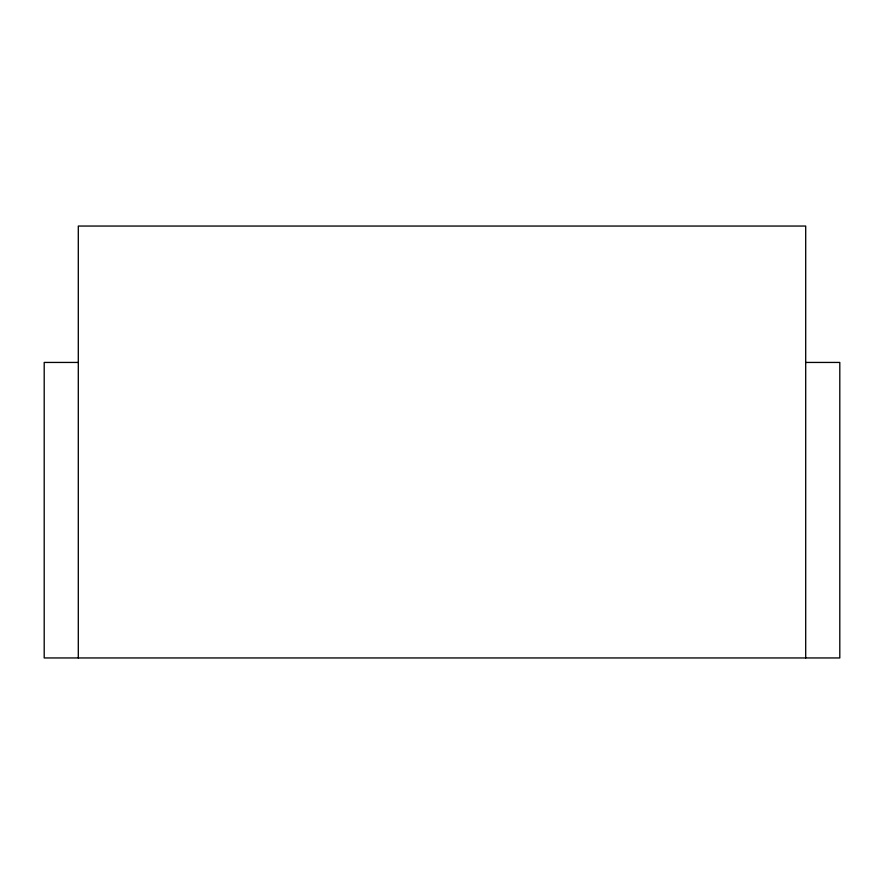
<?xml version="1.0" encoding="UTF-8"?>
<svg xmlns="http://www.w3.org/2000/svg" width="884" height="884" viewBox="0 0 884 884"><rect width="100%" height="100%" fill="white"/><g stroke="black" fill="none" stroke-linecap="round" stroke-linejoin="round"><path stroke-width="1.33" d="M78.3 362.44L44.2 362.44L44.2 657.95L839.8 657.95L839.8 362.44L805.7 362.44M805.7 657.95L805.7 226.05L78.3 226.05L78.3 657.95"/></g></svg>
